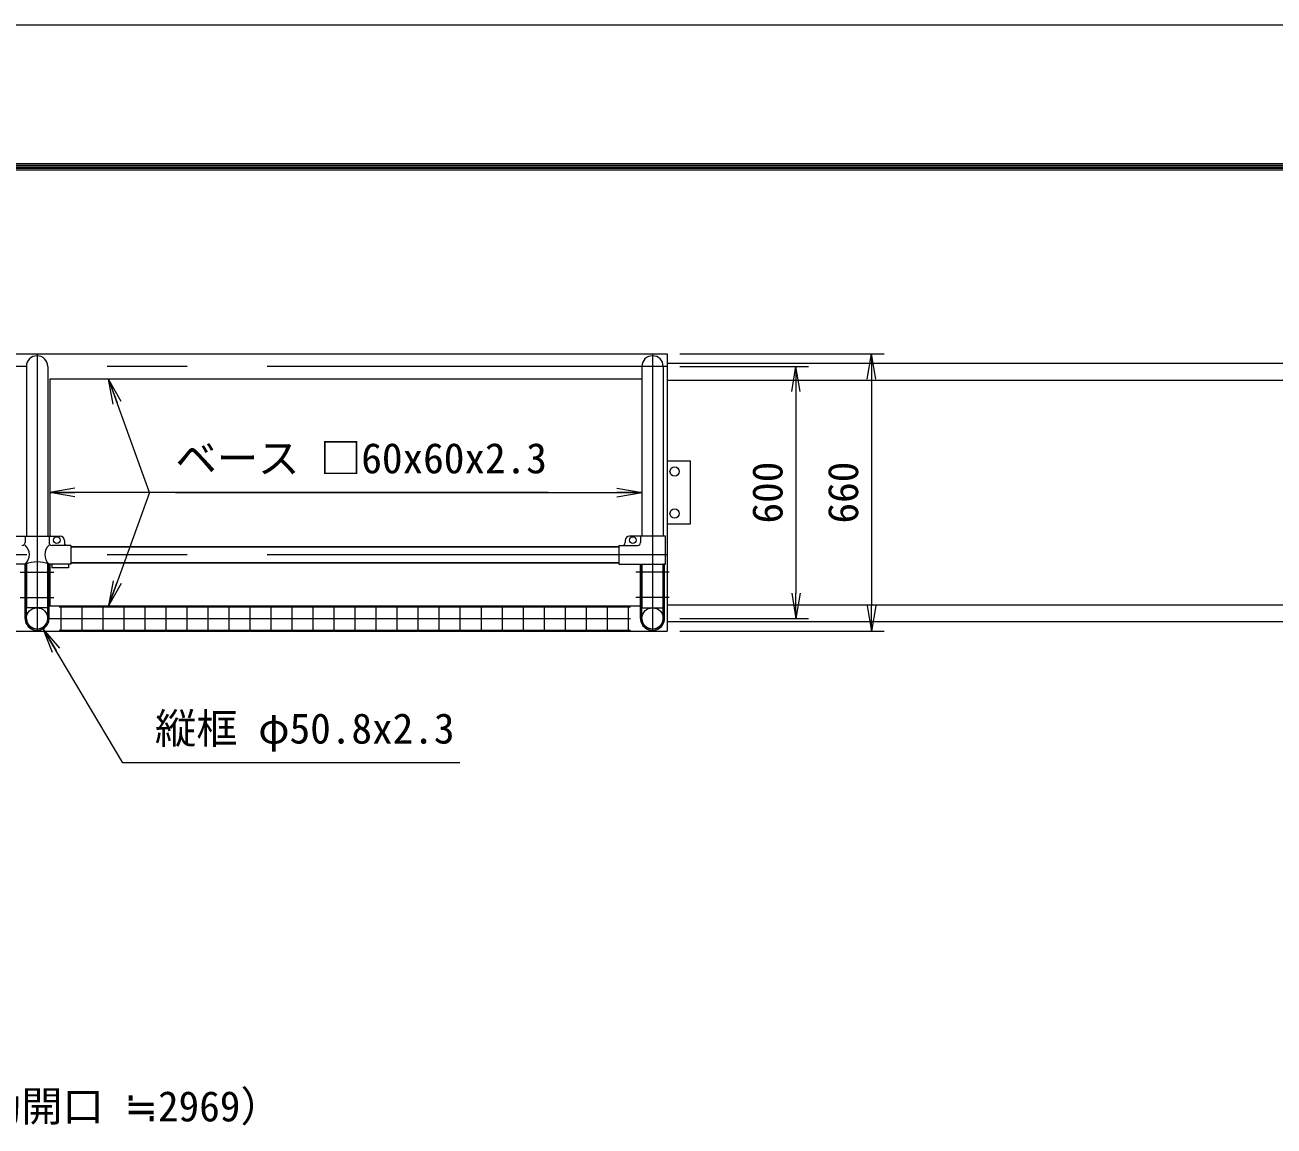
# Model space of a CAD drawing. Units: millimetres, scale not verified. Extents: x -6300 to 6300, y -4455 to 4455.
# Drawn here: x -2771 to 202, y 1834 to 4455 of the extents above; entities that cross this region are included whole.
import ezdxf
from ezdxf.enums import TextEntityAlignment as Align

# ---------------------------------------------------------------- set-up
doc = ezdxf.new("R2010")
doc.units = ezdxf.units.MM
doc.header["$LTSCALE"] = 30
doc.linetypes.add('USER1', pattern=[50.8, 31.75, -6.35, 6.35, -6.35])
for name, color, linetype, lineweight in [('0-0_D-STR-DIM', 7, 'Continuous', 9), ('0-1_0', 7, 'Continuous', 9), ('0-2_D-STR1', 1, 'Continuous', 18), ('0-3_D-BMK', 2, 'USER1', 13), ('0-4_D-STR3', 3, 'Continuous', 13), ('0-5_D-STR2', 7, 'Continuous', 9), ('0-6_D-STR5', 3, 'Continuous', 18), ('0-7_D-STR-TXT', 7, 'Continuous', 9), ('0-A_D-TTL', 7, 'Continuous', 9)]:
    doc.layers.add(name, color=color, linetype=linetype, lineweight=lineweight)
doc.styles.add('ＭＳ ゴシック', font='')
doc.styles.get('ＭＳ ゴシック').set_extended_font_data('MS Gothic')

# ---------------------------------------------------------------- blocks, each defined once
blk = doc.blocks.new('_Open')
at = {"layer": '0-1_0'}
blk.add_line((-30, 5), (0, 0), dxfattribs=at)
blk.add_lwpolyline([(-30, -5), (0, 0), (-30, 0)], dxfattribs=at)

msp = doc.modelspace()

# ---------------------------------------------------------------- linework, layer by layer
at = {"layer": '0-0_D-STR-DIM'}
for p, q in [((-1212.43, 3672), (-726.21, 3672)), ((-1212.43, 3642), (-906.21, 3642)), ((-756.21, 3612), (-756.21, 3072)), ((-936.21, 3582), (-936.21, 3102)), ((-1212.43, 3042), (-906.21, 3042)), ((-1212.43, 3012), (-726.21, 3012))]:
    msp.add_line(p, q, dxfattribs=at)
at = {"layer": '0-2_D-STR1'}
for p, q in [((-4242.43, 3672), (-1242.43, 3672)), ((-1242.43, 3672), (-1242.43, 3012)), ((-2767.83, 3642), (-2767.83, 3237.7)), ((-2717.03, 3642), (-2717.03, 3237.7)), ((-1302.83, 3642), (-1302.83, 3237.7)), ((-1252.03, 3642), (-1252.03, 3237.7)), ((-2712.43, 3612), (-2712.43, 3237.7)), ((-1302.83, 3612), (-2712.43, 3612)), ((-1357.43, 3212.75), (-2662.43, 3212.75)), ((-2662.43, 3212.75), (-1357.43, 3212.75)), ((-2767.83, 3172.75), (-2767.83, 3067.4)), ((-2717.03, 3172.75), (-2717.03, 3067.4)), ((-2712.43, 3171.69), (-2712.43, 3071.99)), ((-1357.43, 3174.65), (-2662.43, 3174.65)), ((-2662.43, 3174.65), (-1357.43, 3174.65)), ((-1302.83, 3171.7), (-1302.83, 3067.4)), ((-1252.03, 3171.7), (-1252.03, 3067.4)), ((-2717.03, 3067.4), (-2767.83, 3067.4)), ((-2712.43, 3072), (-1306.03, 3072)), ((-1302.83, 3067.4), (-1252.03, 3067.4)), ((-4188.43, 3012), (-1242.43, 3012))]:
    msp.add_line(p, q, dxfattribs=at)
for centre in [(-2742.43, 3042), (-1277.43, 3042)]:
    msp.add_circle(centre, 25.4, dxfattribs=at)
for centre in [(-2742.43, 3642), (-1277.43, 3642)]:
    msp.add_arc(centre, 25.4, 0, 180, dxfattribs=at)
at = {"layer": '0-3_D-BMK'}
for p, q in [((-2742.43, 3672), (-2742.43, 3012)), ((-1277.43, 3672), (-1277.43, 3012)), ((-1242.43, 3642), (-4242.43, 3642)), ((-1242.43, 3193.7), (-4242.43, 3193.7)), ((-2782.43, 3152), (-2702.43, 3152)), ((-1237.43, 3152), (-1317.43, 3152)), ((-2782.43, 3092), (-2702.43, 3092)), ((-1237.43, 3092), (-1317.43, 3092)), ((-4242.43, 3042), (-1242.43, 3042))]:
    msp.add_line(p, q, dxfattribs=at)
at = {"layer": '0-4_D-STR3'}
for p, q in [((-1242.43, 3417), (-1187.43, 3417)), ((-2797.43, 3237.7), (-2687.43, 3237.7)), ((-2770.98, 3237.7), (-2770.98, 3222.7)), ((-2713.88, 3237.7), (-2713.88, 3222.7)), ((-2662.43, 3215.7), (-2706.88, 3215.7)), ((-2677.43, 3227.7), (-2677.43, 3222.7)), ((-2662.43, 3215.7), (-2662.43, 3171.7)), ((-1357.43, 3215.7), (-1312.98, 3215.7)), ((-1357.43, 3215.7), (-1357.43, 3171.7)), ((-1342.43, 3227.7), (-1342.43, 3222.7)), ((-1246.48, 3237.7), (-1332.43, 3237.7)), ((-1305.98, 3237.7), (-1305.98, 3222.7)), ((-1246.48, 3171.7), (-1246.48, 3237.7)), ((-2770.98, 3171.7), (-2822.43, 3171.7)), ((-2771.03, 3042), (-2771.03, 3171.7)), ((-2771.03, 3171.7), (-2767.83, 3171.7)), ((-2767.83, 3042), (-2767.83, 3171.7)), ((-2713.83, 3171.7), (-2717.03, 3171.7)), ((-2717.03, 3042), (-2717.03, 3171.7)), ((-2662.43, 3171.7), (-2713.88, 3171.7)), ((-2713.83, 3042), (-2713.83, 3171.7)), ((-2707.43, 3171.7), (-2707.43, 3162.4)), ((-2667.43, 3162.4), (-2707.43, 3162.4)), ((-2667.43, 3171.7), (-2667.43, 3162.4)), ((-1357.43, 3171.7), (-1246.48, 3171.7)), ((-1306.03, 3042), (-1306.03, 3171.7)), ((-1305.03, 3171.7), (-1301.83, 3171.7)), ((-1302.83, 3042), (-1302.83, 3171.7)), ((-1252.03, 3042), (-1252.03, 3171.7)), ((-1247.83, 3171.7), (-1251.03, 3171.7)), ((-1248.83, 3042), (-1248.83, 3171.7))]:
    msp.add_line(p, q, dxfattribs=at)
msp.add_lwpolyline([(-1242.43, 3267), (-1187.43, 3267), (-1187.43, 3417)], dxfattribs=at)
for centre, radius in [((-1224.93, 3392), 10.97), ((-1224.93, 3292), 10.97), ((-2695.43, 3228.7), 8), ((-1324.43, 3228.7), 8)]:
    msp.add_circle(centre, radius, dxfattribs=at)
for centre, radius, start, end in [((-2777.98, 3222.7), 7, 270, 0), ((-2790.11, 3194.14), 29.48, 310.4464, 49.5536), ((-2694.75, 3194.14), 29.48, 130.4464, 229.5536), ((-2706.88, 3222.7), 7, 180, 270), ((-2687.43, 3227.7), 10, 0, 90), ((-2670.43, 3222.7), 7, 180, 270), ((-1349.43, 3222.7), 7, 270, 0), ((-1332.43, 3227.7), 10, 90, 180), ((-1312.98, 3222.7), 7, 270, 0), ((-2742.43, 3091.21), 85.4, 70.46947, 109.53053), ((-2742.43, 3042), 28.6, 179.9857, 0.0143), ((-2742.43, 3041.99), 25.4, 179.99463, 0.00537), ((-1277.43, 3042), 28.6, 179.9857, 0.0143), ((-1277.43, 3041.99), 25.4, 179.99463, 0.00537)]:
    msp.add_arc(centre, radius, start, end, dxfattribs=at)
at = {"layer": '0-5_D-STR2'}
for p, q in [((-2689.93, 3070), (-1329.93, 3070)), ((-2684.93, 3014), (-2684.93, 3070)), ((-2634.93, 3014), (-2634.93, 3070)), ((-2584.93, 3014), (-2584.93, 3070)), ((-2534.93, 3014), (-2534.93, 3070)), ((-2484.93, 3014), (-2484.93, 3070)), ((-2434.93, 3014), (-2434.93, 3070)), ((-2384.93, 3014), (-2384.93, 3070)), ((-2334.93, 3014), (-2334.93, 3070)), ((-2284.93, 3014), (-2284.93, 3070)), ((-2234.93, 3014), (-2234.93, 3070)), ((-2184.93, 3014), (-2184.93, 3070)), ((-2134.93, 3014), (-2134.93, 3070)), ((-2084.93, 3014), (-2084.93, 3070)), ((-2034.93, 3014), (-2034.93, 3070)), ((-1984.93, 3014), (-1984.93, 3070)), ((-1934.93, 3014), (-1934.93, 3070)), ((-1884.93, 3014), (-1884.93, 3070)), ((-1834.93, 3014), (-1834.93, 3070)), ((-1784.93, 3014), (-1784.93, 3070)), ((-1734.93, 3014), (-1734.93, 3070)), ((-1684.93, 3014), (-1684.93, 3070)), ((-1634.93, 3014), (-1634.93, 3070)), ((-1584.93, 3014), (-1584.93, 3070)), ((-1534.93, 3014), (-1534.93, 3070)), ((-1484.93, 3014), (-1484.93, 3070)), ((-1434.93, 3014), (-1434.93, 3070)), ((-1384.93, 3014), (-1384.93, 3070)), ((-1334.93, 3014), (-1334.93, 3070)), ((-2689.93, 3042), (-1329.93, 3042)), ((-2689.93, 3014), (-1329.93, 3014))]:
    msp.add_line(p, q, dxfattribs=at)
at = {"layer": '0-6_D-STR5'}
for p, q in [((-1242.43, 3649.5), (1752.57, 3649.5)), ((-1242.43, 3609.5), (1752.57, 3609.5)), ((-1242.43, 3074.5), (1752.57, 3074.5)), ((-1242.43, 3034.5), (1752.57, 3034.5))]:
    msp.add_line(p, q, dxfattribs=at)
at = {"layer": '0-7_D-STR-TXT'}
for points in [[(-1525.07, 3342), (-2474.79, 3342), (-2571.51, 3610.12)], [(-1525.07, 3342), (-2474.79, 3342), (-2710.43, 3342)], [(-1525.07, 3342), (-2474.79, 3342), (-2571.51, 3073.88)], [(-2412.59, 3342), (-1540.07, 3342), (-1304.43, 3342)], [(-1736.21, 2698.56), (-2538.23, 2698.56), (-2726.79, 3015.69)]]:
    msp.add_lwpolyline(points, dxfattribs=at)
at = {"layer": '0-A_D-TTL', "color": 2, "lineweight": 18}
msp.add_lwpolyline([(-6300, 4455), (6300, 4455), (6300, -4455), (-6300, -4455)], close=True, dxfattribs=at)
at = {"layer": '0-A_D-TTL'}
for points in [[(-5895, 4125), (5895, 4125), (5895, -4125), (-5895, -4125)], [(-5891.25, 4121.25), (5891.25, 4121.25), (5891.25, -4121.25), (-5891.25, -4121.25)], [(-5887.5, 4117.5), (5887.5, 4117.5), (5887.5, -4117.5), (-5887.5, -4117.5)], [(-5883.75, 4113.75), (5883.75, 4113.75), (5883.75, -4113.75), (-5883.75, -4113.75)], [(-5880, 4110), (5880, 4110), (5880, -4110), (-5880, -4110)]]:
    msp.add_lwpolyline(points, close=True, dxfattribs=at)

# ---------------------------------------------------------------- block references
at = {"layer": '0-0_D-STR-DIM', "xscale": 2, "yscale": 2}
for p, rotation in [((-756.21, 3672), 90), ((-936.21, 3642), 90), ((-936.21, 3042), 270), ((-756.21, 3012), 270)]:
    msp.add_blockref('_Open', p, dxfattribs=dict(at, rotation=rotation))
at = {"layer": '0-7_D-STR-TXT', "xscale": 2, "yscale": 2}
for p, rotation in [((-2572.19, 3612), 109.83622), ((-2712.43, 3342), 180), ((-2572.19, 3072), 250.16378), ((-2727.81, 3017.41), 120.73456)]:
    msp.add_blockref('_Open', p, dxfattribs=dict(at, rotation=rotation))
msp.add_blockref('_Open', (-1302.43, 3342), dxfattribs=at)

# ---------------------------------------------------------------- texts
at = {"layer": '0-0_D-STR-DIM', "style": 'ＭＳ ゴシック'}
for s, p in [('600', (-946.33, 3268.12)), ('660', (-766.33, 3268.12))]:
    msp.add_text(s, height=72.14, rotation=90, dxfattribs=at).set_placement(p, align=Align.BOTTOM_LEFT)
msp.add_text('3000（有効開口 ≒2969）', height=72.14, dxfattribs=at).set_placement((-3271.82, 1823.06), align=Align.BOTTOM_LEFT)
at = {"layer": '0-7_D-STR-TXT', "style": 'ＭＳ ゴシック'}
for s, p in [('ベース □60x60x2.3', (-2413.41, 3366.01)), ('ベース □60x60x2.3', (-2413.13, 3366.01)), ('縦框 φ50.8x2.3', (-2461.85, 2722.58))]:
    msp.add_text(s, height=72.14, dxfattribs=at).set_placement(p, align=Align.BOTTOM_LEFT)

doc.saveas('drawing.dxf')
